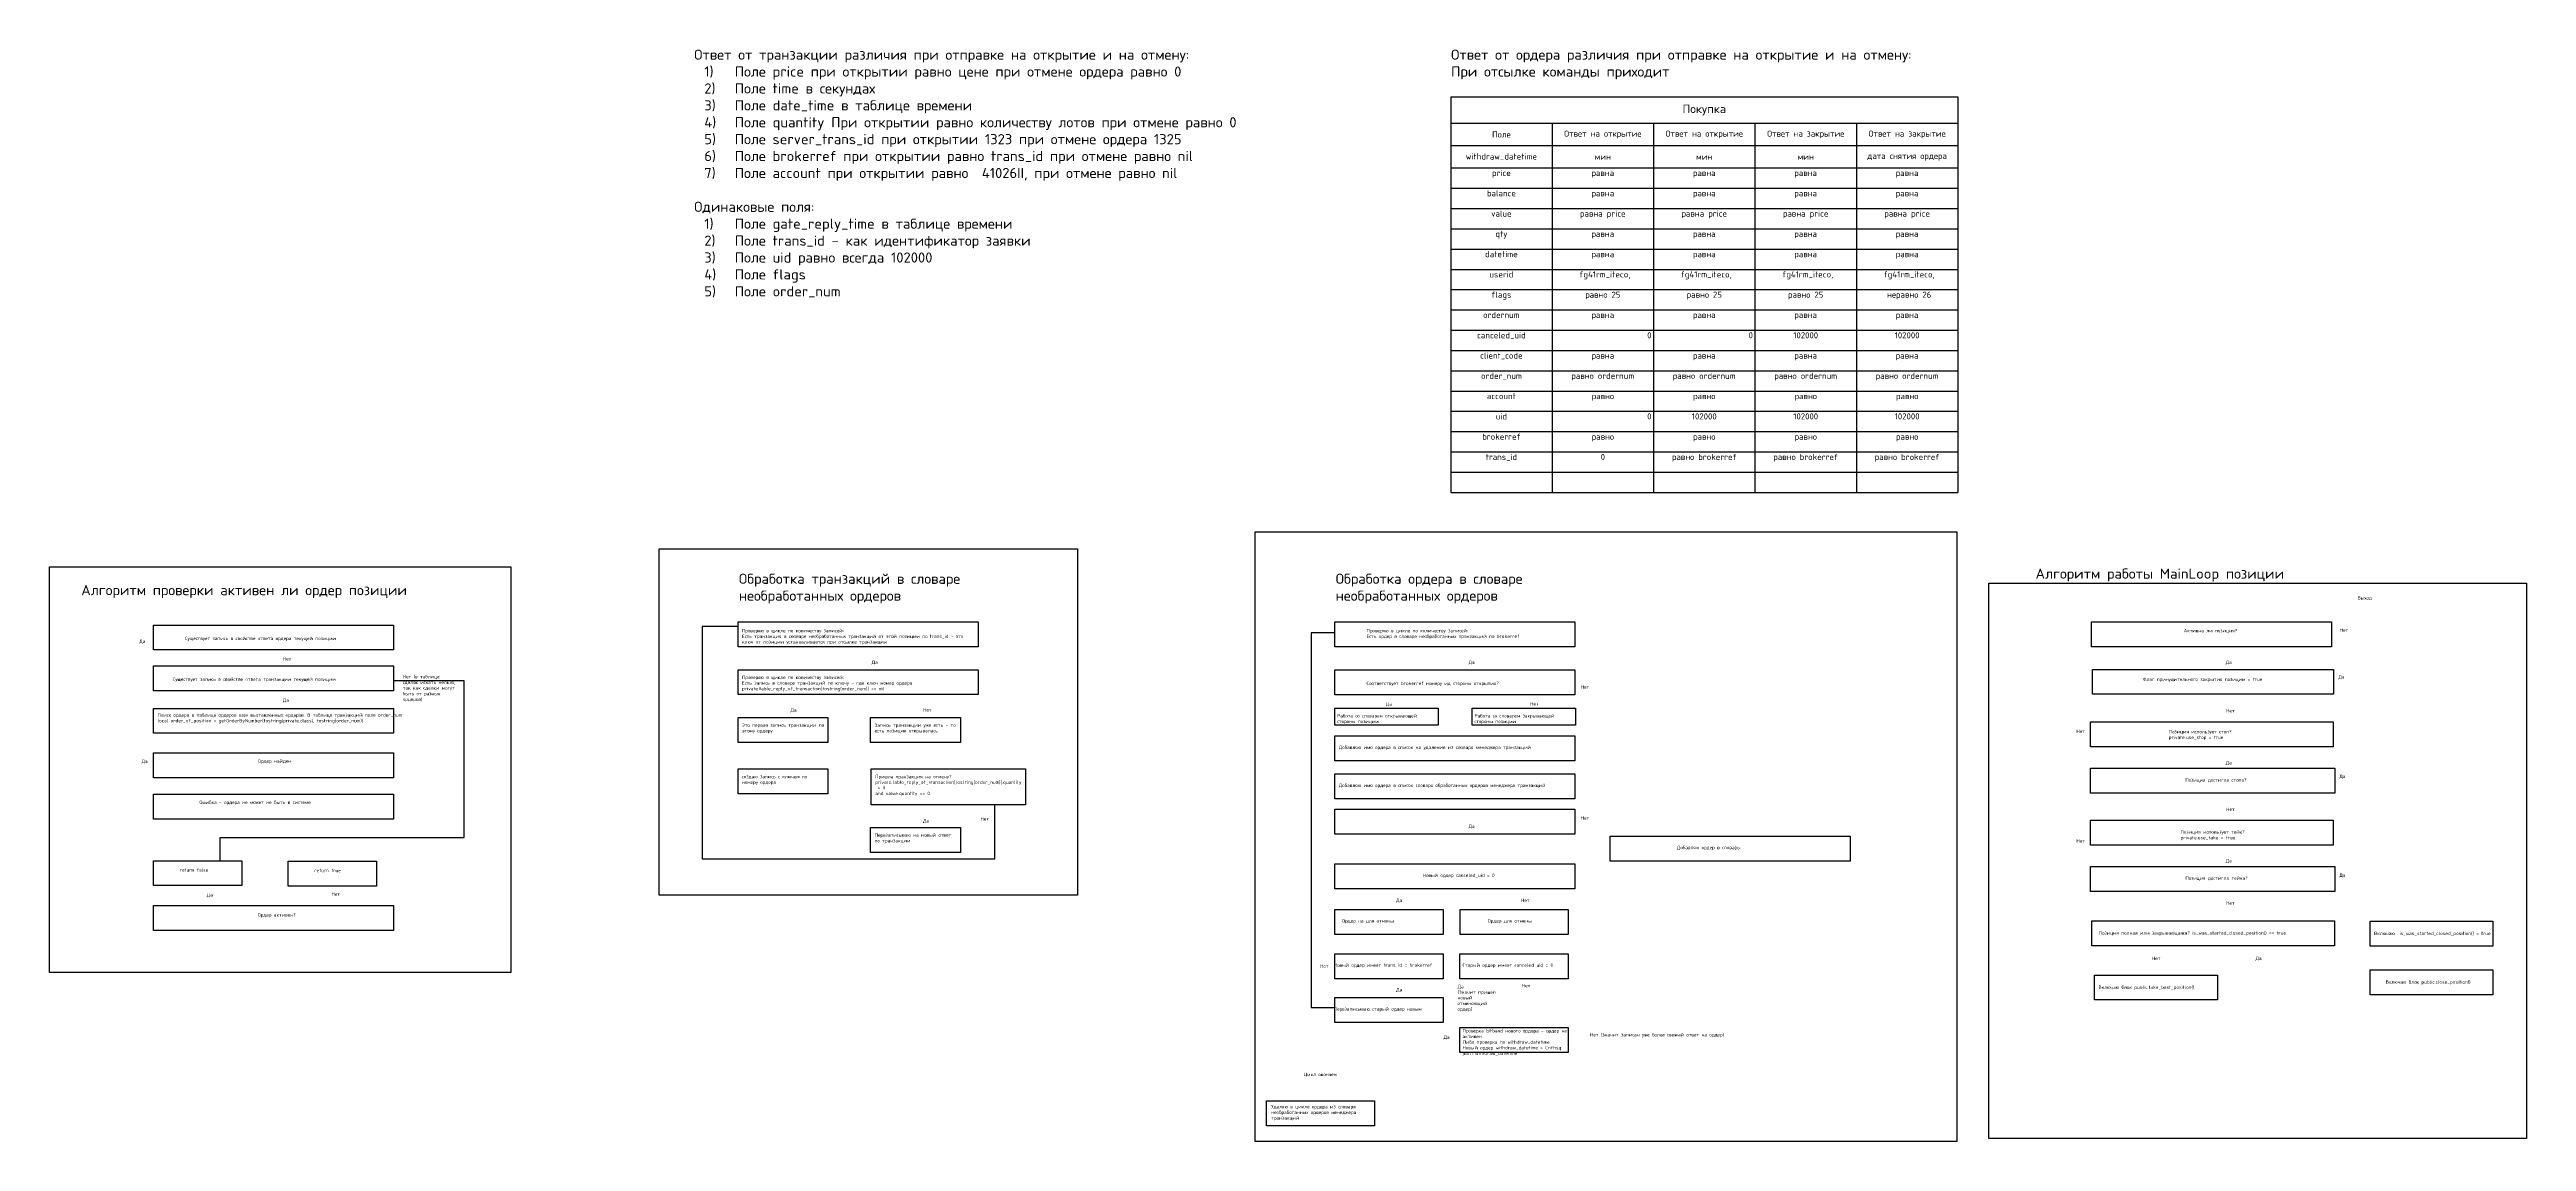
# Model space of a CAD drawing. Header units: metres. Extents: x 5387 to 32417, y 4252 to 8204.
# Drawn here: x 18974 to 26300, y 4868 to 8098 of the extents above; entities that cross this region are included whole.
import ezdxf

# ---------------------------------------------------------------- set-up
doc = ezdxf.new("R2010")
doc.units = ezdxf.units.M
doc.styles.get("Standard").update_dxf_attribs({"font": 'simplex.shx'})

# ---------------------------------------------------------------- blocks, each defined once
blk = doc.blocks.new('*T58')
at = {"color": 0, "linetype": 'ByBlock', "lineweight": -2, "transparency": 16777216}
for p, q in [((0, 0), (1500, 0)), ((0, 0), (0, -1170.7)), ((1500, 0), (1500, -1170.7)), ((0, -78.7), (1500, -78.7)), ((0, -144.7), (1500, -144.7)), ((300, -78.7), (300, -1170.7)), ((600, -78.7), (600, -1170.7)), ((900, -78.7), (900, -1170.7)), ((1200, -78.7), (1200, -1170.7)), ((0, -210.7), (1500, -210.7)), ((0, -270.7), (1500, -270.7)), ((0, -330.7), (1500, -330.7)), ((0, -390.7), (1500, -390.7)), ((0, -450.7), (1500, -450.7)), ((0, -510.7), (1500, -510.7)), ((0, -570.7), (1500, -570.7)), ((0, -630.7), (1500, -630.7)), ((0, -690.7), (1500, -690.7)), ((0, -750.7), (1500, -750.7)), ((0, -810.7), (1500, -810.7)), ((0, -870.7), (1500, -870.7)), ((0, -930.7), (1500, -930.7)), ((0, -990.7), (1500, -990.7)), ((0, -1050.7), (1500, -1050.7)), ((0, -1110.7), (1500, -1110.7)), ((0, -1170.7), (1500, -1170.7))]:
    blk.add_line(p, q, dxfattribs=at)
at = {"color": 0, "transparency": 16777216}
for s, insert, char_height, width, attachment_point in [('Покупка', (750, -39.3), 25, 1488, 5), ('Поле', (150, -111.7), 18, 288, 5), ('Ответ на открытие', (450, -111.7), 18, 288, 5), ('Ответ на открытие', (750, -111.7), 18, 288, 5), ('Ответ на закрытие', (1050, -111.7), 18, 288, 5), ('Ответ на закрытие', (1350, -111.7), 18, 288, 5), ('withdraw_datetime', (150, -177.7), 18, 288, 5), ('price', (150, -216.7), 18, 288, 2), ('мин', (450, -177.7), 18, 288, 5), ('мин', (750, -177.7), 18, 288, 5), ('мин', (1050, -177.7), 18, 288, 5), ('дата снятия ордера', (1350, -177.7), 18, 288, 5), ('balance', (150, -276.7), 18, 288, 2), ('равна', (450, -216.7), 18, 288, 2), ('равна', (450, -276.7), 18, 288, 2), ('равна', (750, -216.7), 18, 288, 2), ('равна', (750, -276.7), 18, 288, 2), ('равна', (1050, -216.7), 18, 288, 2), ('равна', (1050, -276.7), 18, 288, 2), ('равна', (1350, -216.7), 18, 288, 2), ('равна', (1350, -276.7), 18, 288, 2), ('value^J', (150, -336.7), 18, 288, 2), ('равна price', (450, -336.7), 18, 288, 2), ('равна price', (750, -336.7), 18, 288, 2), ('равна price', (1050, -336.7), 18, 288, 2), ('равна price', (1350, -336.7), 18, 288, 2), ('qty', (150, -396.7), 18, 288, 2), ('равна', (450, -396.7), 18, 288, 2), ('равна', (750, -396.7), 18, 288, 2), ('равна', (1050, -396.7), 18, 288, 2), ('равна', (1350, -396.7), 18, 288, 2), ('datetime', (150, -456.7), 18, 288, 2), ('равна', (450, -456.7), 18, 288, 2), ('равна', (750, -456.7), 18, 288, 2), ('равна', (1050, -456.7), 18, 288, 2), ('равна', (1350, -456.7), 18, 288, 2), ('userid', (150, -516.7), 18, 288, 2), ('flags^J', (150, -576.7), 18, 288, 2), (' fg41rm_iteco,^J', (450, -516.7), 18, 288, 2), ('равно 25', (450, -576.7), 18, 288, 2), (' fg41rm_iteco,^J', (750, -516.7), 18, 288, 2), ('равно 25', (750, -576.7), 18, 288, 2), (' fg41rm_iteco,^J', (1050, -516.7), 18, 288, 2), ('равно 25', (1050, -576.7), 18, 288, 2), (' fg41rm_iteco,^J', (1350, -516.7), 18, 288, 2), (' неравно 26', (1350, -576.7), 18, 288, 2), ('ordernum^J', (150, -636.7), 18, 288, 2), ('равна', (450, -636.7), 18, 288, 2), ('равна', (750, -636.7), 18, 288, 2), ('равна', (1050, -636.7), 18, 288, 2), ('равна', (1350, -636.7), 18, 288, 2), ('canceled_uid', (150, -696.7), 18, 288, 2), ('0', (594, -696.7), 18, 288, 3), ('0', (894, -696.7), 18, 288, 3), ('102000^J', (1050, -696.7), 18, 288, 2), ('102000^J', (1350, -696.7), 18, 288, 2), ('client_code^J', (150, -756.7), 18, 288, 2), ('равна', (450, -756.7), 18, 288, 2), ('равна', (750, -756.7), 18, 288, 2), ('равна', (1050, -756.7), 18, 288, 2), ('равна', (1350, -756.7), 18, 288, 2), ('order_num', (150, -816.7), 18, 288, 2), ('account^J', (150, -876.7), 18, 288, 2), ('равно ordernum', (450, -816.7), 18, 288, 2), ('равно ordernum', (750, -816.7), 18, 288, 2), ('равно ordernum', (1050, -816.7), 18, 288, 2), ('равно ordernum', (1350, -816.7), 18, 288, 2), ('uid', (150, -936.7), 18, 288, 2), ('равно', (450, -876.7), 18, 288, 2), ('0', (594, -936.7), 18, 288, 3), ('102000^J', (750, -936.7), 18, 288, 2), ('равно', (750, -876.7), 18, 288, 2), ('102000^J', (1050, -936.7), 18, 288, 2), ('равно', (1050, -876.7), 18, 288, 2), ('102000^J', (1350, -936.7), 18, 288, 2), ('равно', (1350, -876.7), 18, 288, 2), ('brokerref', (150, -996.7), 18, 288, 2), ('равно', (450, -996.7), 18, 288, 2), ('равно', (750, -996.7), 18, 288, 2), ('равно', (1050, -996.7), 18, 288, 2), ('равно', (1350, -996.7), 18, 288, 2), ('trans_id', (150, -1056.7), 18, 288, 2), ('0', (450, -1056.7), 18, 288, 2), ('равно brokerref', (750, -1056.7), 18, 288, 2), ('равно brokerref', (1050, -1056.7), 18, 288, 2), ('равно brokerref', (1350, -1056.7), 18, 288, 2)]:
    blk.add_mtext(s, dxfattribs=dict(at, insert=insert, char_height=char_height, width=width, attachment_point=attachment_point))

msp = doc.modelspace()

# ---------------------------------------------------------------- linework, layer by layer
for points in [[(22539.9, 6672), (24615.2, 6672), (24615.2, 4868.3), (22539.9, 4868.3)], [(20777.2, 6621), (22014.5, 6621), (22014.5, 5597.1), (20777.2, 5597.1)], [(18974.3, 6568), (20338.5, 6568), (20338.5, 5368.4), (18974.3, 5368.4)], [(24710.5, 6519.5), (26300.2, 6519.5), (26300.2, 4877.4), (24710.5, 4877.4)], [(19281.6, 6395.9), (19991.4, 6395.9), (19991.4, 6322.2), (19281.6, 6322.2)], [(21010.7, 6405.1), (21720.4, 6405.1), (21720.4, 6331.4), (21010.7, 6331.4)], [(22775.8, 6405.1), (23485.5, 6405.1), (23485.5, 6331.4), (22775.8, 6331.4)], [(25014, 6405.1), (25723.7, 6405.1), (25723.7, 6331.4), (25014, 6331.4)], [(19281.6, 6275.4), (19991.4, 6275.4), (19991.4, 6201.7), (19281.6, 6201.7)], [(21010.7, 6263.8), (21720.4, 6263.8), (21720.4, 6190.2), (21010.7, 6190.2)], [(22775.8, 6263.1), (23485.5, 6263.1), (23485.5, 6189.4), (22775.8, 6189.4)], [(25016.5, 6264.6), (25729.4, 6264.6), (25729.4, 6191), (25016.5, 6191)], [(19281.6, 6149.5), (19991.4, 6149.5), (19991.4, 6075.8), (19281.6, 6075.8)], [(21010.7, 6122.3), (21276.7, 6122.3), (21276.7, 6048.6), (21010.7, 6048.6)], [(21402.8, 6122.3), (21668.8, 6122.3), (21668.8, 6048.6), (21402.8, 6048.6)], [(22775.8, 6149.7), (23081.3, 6149.7), (23081.3, 6099.8), (22775.8, 6099.8)], [(23182, 6149.7), (23487.6, 6149.7), (23487.6, 6099.8), (23182, 6099.8)], [(25011.2, 6109.7), (25728.6, 6109.7), (25728.6, 6036), (25011.2, 6036)], [(19281.6, 6017.8), (19991.4, 6017.8), (19991.4, 5944.1), (19281.6, 5944.1)], [(22775.8, 6068), (23485.5, 6068), (23485.5, 5994.3), (22775.8, 5994.3)], [(21010.7, 5970.2), (21276.7, 5970.2), (21276.7, 5896.5), (21010.7, 5896.5)], [(21404.6, 5970.2), (21861.3, 5970.2), (21861.3, 5864.3), (21404.6, 5864.3)], [(22775.8, 5955.4), (23485.5, 5955.4), (23485.5, 5881.8), (22775.8, 5881.8)], [(25010.5, 5972.2), (25733.4, 5972.2), (25733.4, 5898.5), (25010.5, 5898.5)], [(21402.8, 5797.2), (21668.8, 5797.2), (21668.8, 5723.5), (21402.8, 5723.5)], [(22775.8, 5851.1), (23485.5, 5851.1), (23485.5, 5777.4), (22775.8, 5777.4)], [(25011.2, 5818.5), (25728.6, 5818.5), (25728.6, 5744.8), (25011.2, 5744.8)], [(23589.9, 5771.6), (24299.7, 5771.6), (24299.7, 5697.9), (23589.9, 5697.9)], [(22775.8, 5689.5), (23485.5, 5689.5), (23485.5, 5615.8), (22775.8, 5615.8)], [(25010.5, 5681.9), (25733.4, 5681.9), (25733.4, 5608.2), (25010.5, 5608.2)], [(19281.6, 5566), (19991.4, 5566), (19991.4, 5492.3), (19281.6, 5492.3)], [(22775.8, 5554.6), (23095.7, 5554.6), (23095.7, 5480.9), (22775.8, 5480.9)], [(23146.4, 5554.6), (23466.3, 5554.6), (23466.3, 5480.9), (23146.4, 5480.9)], [(25014.7, 5520.9), (25732, 5520.9), (25732, 5447.2), (25014.7, 5447.2)], [(25837.5, 5519.6), (26201.1, 5519.6), (26201.1, 5445.9), (25837.5, 5445.9)], [(22775.8, 5423.6), (23095.7, 5423.6), (23095.7, 5349.9), (22775.8, 5349.9)], [(23145.6, 5423.6), (23465.4, 5423.6), (23465.4, 5349.9), (23145.6, 5349.9)], [(25022.6, 5360.6), (25386.2, 5360.6), (25386.2, 5286.9), (25022.6, 5286.9)], [(25837.5, 5376), (26201.1, 5376), (26201.1, 5302.3), (25837.5, 5302.3)], [(22775.8, 5294), (23095.7, 5294), (23095.7, 5220.3), (22775.8, 5220.3)], [(23145.6, 5205.3), (23465.4, 5205.3), (23465.4, 5131.6), (23145.6, 5131.6)], [(22573.4, 4988.3), (22893.2, 4988.3), (22893.2, 4914.6), (22573.4, 4914.6)]]:
    msp.add_lwpolyline(points, close=True)
at = {"flags": 128}
for points in [[(25824.1, 6455.4, 0, 10, 0), (25824.1, 6435, 0, 0, 0), (25824.1, 6371.5, 0, 0, 0), (25716, 6371.5, 0, 0, 0)], [(21007.8, 6376.1, 0, 10, 0), (20984.2, 6376.1, 0, 0, 0), (20923.1, 6376.1, 0, 0, 0), (20923.1, 5766.2, 0, 0, 0), (21403.7, 5766.2, 0, 0, 0)], [(23486.4, 6400.4, 0, 10, 0), (23514.1, 6400.4, 0, 0, 0), (24399, 6400.4, 0, 0, 0), (24399, 5172.4, 0, 0, 0), (23465.5, 5172.4, 0, 0, 0)], [(25013.4, 6382.1, 0, 10, 0), (24986.8, 6382.1, 0, 0, 0), (24814.9, 6382.1, 0, 0, 0), (24814.9, 5179.8, 0, 0, 0), (26022.8, 5179.8, 0, 0, 0), (26022.8, 5303.7, 0, 0, 0)], [(19280.8, 5531.3, 0, 10, 0), (19249.1, 5531.3, 0, 0, 0), (19164.8, 5531.3, 0, 0, 0), (19164.8, 6353.8, 0, 0, 0), (19286.4, 6353.8, 0, 0, 0)], [(19642.5, 6281.1, 0, 10, 0), (19642.5, 6301.1, 0, 0, 0), (19642.5, 6321.9, 0, 0, 0)], [(21008.6, 6364.4, 0, 10, 0), (20986.9, 6364.4, 0, 0, 0), (20955.8, 6364.4, 0, 0, 0), (20955.8, 5926.7, 0, 0, 0), (21010.2, 5926.7, 0, 0, 0)], [(21384, 6271.2, 0, 10, 0), (21384, 6291.2, 0, 0, 0), (21384, 6328.4, 0, 0, 0)], [(22774.1, 6354.6, 0, 10, 0), (22757.4, 6354.6, 0, 0, 0), (22725, 6354.6, 0, 0, 0), (22725, 5375.4, 0, 0, 0), (22774.6, 5375.4, 0, 0, 0)], [(23149.1, 6271.2, 0, 10, 0), (23149.1, 6291.2, 0, 0, 0), (23149.1, 6328.4, 0, 0, 0)], [(23485.1, 6368.3, 0, 10, 0), (23514.1, 6368.3, 0, 0, 0), (24331.1, 6368.3, 0, 0, 0), (24331.1, 5739, 0, 0, 0), (24299.1, 5739, 0, 0, 0)], [(23486.5, 6352.5, 0, 10, 0), (23514.5, 6352.5, 0, 0, 0), (23549.5, 6352.5, 0, 0, 0), (23549.5, 6222.4, 0, 0, 0), (23487.7, 6222.4, 0, 0, 0)], [(25012.5, 6367.1, 0, 10, 0), (24989.1, 6367.1, 0, 0, 0), (24851.5, 6367.1, 0, 0, 0), (24851.5, 5241.6, 0, 0, 0), (25536.3, 5241.6, 0, 0, 0), (25536.3, 5444.9, 0, 0, 0)], [(25014.8, 6353, 0, 10, 0), (24988.8, 6353, 0, 0, 0), (24877.4, 6353, 0, 0, 0), (24877.4, 5317.3, 0, 0, 0), (25023.3, 5317.3, 0, 0, 0)], [(25388.9, 6271.2, 0, 10, 0), (25388.9, 6291.2, 0, 0, 0), (25388.9, 6328.4, 0, 0, 0)], [(25801, 6224.7, 0, 10, 0), (25779.8, 6224.7, 0, 0, 0), (25729.1, 6224.7, 0, 0, 0)], [(26048.7, 5521.7, 0, 10, 0), (26048.7, 5549.4, 0, 0, 0), (26048.7, 6223.9, 0, 0, 0), (25731.5, 6223.9, 0, 0, 0)], [(19642.5, 6158.6, 0, 10, 0), (19642.5, 6178.7, 0, 0, 0), (19642.5, 6199.4, 0, 0, 0)], [(21143.8, 6129.9, 0, 10, 0), (21143.8, 6150, 0, 0, 0), (21143.8, 6187.2, 0, 0, 0)], [(21536, 6129.9, 0, 10, 0), (21536, 6150, 0, 0, 0), (21536, 6187.2, 0, 0, 0)], [(22904.9, 6148.2, 0, 10, 0), (22904.9, 6168.2, 0, 0, 0), (22904.9, 6189, 0, 0, 0)], [(23331.7, 6148.2, 0, 10, 0), (23331.7, 6168.2, 0, 0, 0), (23331.7, 6189, 0, 0, 0)], [(25390.2, 6111.9, 0, 10, 0), (25390.2, 6131.9, 0, 0, 0), (25390.2, 6187, 0, 0, 0)], [(22901.5, 6056.7, 0, 10, 0), (22901.5, 6076.8, 0, 0, 0), (22901.5, 6097.6, 0, 0, 0)], [(23328.4, 6062.6, 0, 10, 0), (23328.4, 6082.7, 0, 0, 0), (23328.4, 6103.5, 0, 0, 0)], [(19642.5, 6026.9, 0, 10, 0), (19642.5, 6046.9, 0, 0, 0), (19642.5, 6067.7, 0, 0, 0)], [(21143.8, 5977.5, 0, 10, 0), (21143.8, 5997.6, 0, 0, 0), (21143.8, 6034.8, 0, 0, 0)], [(21537.8, 5977.5, 0, 10, 0), (21537.8, 5997.6, 0, 0, 0), (21537.8, 6034.8, 0, 0, 0)], [(25009.4, 5801.8, 0, 10, 0), (24987.2, 5801.8, 0, 0, 0), (24956.6, 5801.8, 0, 0, 0), (24956.6, 6068.5, 0, 0, 0), (25011.8, 6068.5, 0, 0, 0)], [(25388.9, 5974.3, 0, 10, 0), (25388.9, 5994.3, 0, 0, 0), (25388.9, 6031.5, 0, 0, 0)], [(19281, 5550.3, 0, 10, 0), (19248.2, 5550.3, 0, 0, 0), (19227.9, 5550.3, 0, 0, 0), (19227.9, 5977.7, 0, 0, 0), (19284.4, 5977.7, 0, 0, 0)], [(19642.5, 5901.5, 0, 10, 0), (19642.5, 5921.5, 0, 0, 0), (19642.5, 5942.3, 0, 0, 0)], [(23149.1, 5953, 0, 10, 0), (23149.1, 5973.1, 0, 0, 0), (23149.1, 5993.8, 0, 0, 0)], [(25801, 5934.8, 0, 10, 0), (25779.8, 5934.8, 0, 0, 0), (25727.9, 5934.8, 0, 0, 0)], [(25999.3, 5519.9, 0, 10, 0), (25999.3, 5553, 0, 0, 0), (25999.3, 5935.1, 0, 0, 0), (25734.1, 5935.1, 0, 0, 0)], [(21536, 5802.4, 0, 10, 0), (21536, 5822.4, 0, 0, 0), (21536, 5859.6, 0, 0, 0)], [(23149.1, 5843.7, 0, 10, 0), (23149.1, 5863.8, 0, 0, 0), (23149.1, 5884.5, 0, 0, 0)], [(25390.2, 5820.4, 0, 10, 0), (25390.2, 5840.4, 0, 0, 0), (25390.2, 5895.5, 0, 0, 0)], [(19417.6, 5698.3, 0, 10, 0), (19417.6, 5720, 0, 0, 0), (19417.6, 5818.8, 0, 0, 0)], [(23149.1, 5699.3, 0, 10, 0), (23149.1, 5719.3, 0, 0, 0), (23149.1, 5822.9, 0, 0, 0)], [(23855.8, 5775.6, 0, 10, 0), (23855.8, 5793.6, 0, 0, 0), (23855.8, 5806.9, 0, 0, 0), (23485.2, 5806.9, 0, 0, 0)], [(25013.1, 5480.4, 0, 10, 0), (24991.5, 5480.4, 0, 0, 0), (24958.4, 5480.4, 0, 0, 0), (24958.4, 5768.6, 0, 0, 0), (25013.1, 5768.6, 0, 0, 0)], [(25388.9, 5684, 0, 10, 0), (25388.9, 5704, 0, 0, 0), (25388.9, 5741.2, 0, 0, 0)], [(25801, 5642.8, 0, 10, 0), (25779.8, 5642.8, 0, 0, 0), (25727.9, 5642.8, 0, 0, 0)], [(25930.7, 5519.8, 0, 10, 0), (25930.7, 5543.7, 0, 0, 0), (25930.7, 5638.9, 0, 0, 0), (25734.3, 5638.9, 0, 0, 0)], [(19421.6, 5616.6, 0, 10, 0), (19421.6, 5596.6, 0, 0, 0), (19421.6, 5575.8, 0, 0, 0)], [(19777.9, 5614.7, 0, 10, 0), (19777.9, 5594.6, 0, 0, 0), (19777.9, 5573.9, 0, 0, 0)], [(22935.1, 5567.3, 0, 10, 0), (22935.1, 5587.3, 0, 0, 0), (22935.1, 5608.1, 0, 0, 0)], [(23304.3, 5567.3, 0, 10, 0), (23304.3, 5587.3, 0, 0, 0), (23304.3, 5608.1, 0, 0, 0)], [(25390.2, 5529.9, 0, 10, 0), (25390.2, 5550, 0, 0, 0), (25390.2, 5605, 0, 0, 0)], [(22935.1, 5428.9, 0, 10, 0), (22935.1, 5449, 0, 0, 0), (22935.1, 5477.4, 0, 0, 0)], [(23305.5, 5428.9, 0, 10, 0), (23305.5, 5449, 0, 0, 0), (23305.5, 5477.4, 0, 0, 0)], [(25170.5, 5366.2, 0, 10, 0), (25170.5, 5386.3, 0, 0, 0), (25170.5, 5441.3, 0, 0, 0)], [(26007.2, 5376, 0, 10, 0), (26007.2, 5394.6, 0, 0, 0), (26007.2, 5448.9, 0, 0, 0)], [(22935.1, 5302.7, 0, 10, 0), (22935.1, 5322.7, 0, 0, 0), (22935.1, 5343.5, 0, 0, 0)], [(23095.7, 5255.2, 0, 10, 0), (23121.9, 5255.2, 0, 0, 0), (23192.4, 5255.2, 0, 0, 0), (23192.4, 5348.7, 0, 0, 0)], [(23308.3, 5214.3, 0, 10, 0), (23308.3, 5234.4, 0, 0, 0), (23308.3, 5346.4, 0, 0, 0)], [(22938, 5220.5, 0, 10, 0), (22938, 5195.1, 0, 0, 0), (22938, 5164.9, 0, 0, 0), (23143.8, 5164.9, 0, 0, 0)], [(22724.7, 4988.3, 0, 10, 0), (22724.7, 5014.7, 0, 0, 0), (22724.7, 5047, 0, 0, 0)]]:
    msp.add_lwpolyline(points, format="xyseb", dxfattribs=at)
for points in [[(21009.8, 6391.4), (20984.3, 6391.4), (20905, 6391.4), (20905, 5704.5), (21770.3, 5704.5), (21770.3, 5865.7)], [(22775.2, 6372.6), (22756.7, 6372.6), (22705.5, 6372.6), (22705.5, 5264.7), (22776.6, 5264.7)], [(19478.9, 5697.8), (19478.9, 5723.8), (19478.9, 5767.6), (20201.1, 5767.6), (20201.1, 6231.1), (19994.3, 6231.1)]]:
    msp.add_lwpolyline(points, dxfattribs=at)
at = {"color": 1}
msp.add_lwpolyline([(19281.6, 5895.9), (19991.4, 5895.9), (19991.4, 5822.2), (19281.6, 5822.2)], close=True, dxfattribs=at)
at = {"color": 3}
for points in [[(19281.6, 5698.8), (19543, 5698.8), (19543, 5625.2), (19281.6, 5625.2)], [(19680.1, 5697.3), (19941.5, 5697.3), (19941.5, 5623.6), (19680.1, 5623.6)]]:
    msp.add_lwpolyline(points, close=True, dxfattribs=at)

# ---------------------------------------------------------------- block references
msp.add_blockref('*T58', (23118.4, 7958.8))

# ---------------------------------------------------------------- texts
at = {"color": 1, "attachment_point": 1}
for s, width, gutter_width, heights, insert, char_height in [('Ответ от транзакции различия при отправке на открытие и на отмену:\\P\\pxi-3,l4,t4;1)^IПоле price при открытии равно цене при отмене ордера равно 0\\P2)^IПоле time в секундах\\P3)^IПоле date_time в таблице времени\\P4)^IПоле quantity При открытии равно количеству лотов при отмене равно 0\\P5)^IПоле server_trans_id при открытии 1323 при отмене ордера 1325\\P6)^IПоле brokerref при открытии равно trans_id при отмене равно nil\\P7)^IПоле account при открытии равно  41026II, при отмене равно nil\\P\\pi0,l0,tz;\\PОдинаковые поля:\\P\\pi-3,l4,t4;1)^IПоле gate_reply_time в таблице времени\\P2)^IПоле trans_id - как идентификатор заявки\\P3)^IПоле uid равно всегда 102000\\P4)^IПоле flags\\P5)^IПоле order_num', 2063.055, 1, [1219.8], (20880.9, 8098.2), 30), ('Ответ от ордера различия при отправке на открытие и на отмену:\\PПри отсылке команды приходит', 2063.055, 1, [1219.8], (23119.5, 8098.2), 30), ('Обработка транзакций в словаре необработанных ордеров', 909.448, 1, [93.9], (21013.2, 6547.8), 30), ('Обработка ордера в словаре необработанных ордеров', 909.448, 1, [93.9], (22778.3, 6547.8), 30), ('Алгоритм работы MainLoop позиции', 997.457, 1, [0], (24848.1, 6563.1), 30), ('Алгоритм проверки активен ли ордер позиции', 1325.783, 0, [93.9], (19068.1, 6514.2), 30), ('Ошибка - ордера не может не быть в системе', 438.98, 1, [0], (19417.8, 5876.7), 10)]:
    msp.add_mtext_dynamic_manual_height_columns(s, width=width, gutter_width=gutter_width, heights=heights, dxfattribs=dict(at, insert=insert, char_height=char_height))
at = {"char_height": 10, "attachment_point": 1}
for s, width, heights, insert in [('Выход', 76.001, [0], (25800.8, 6481.1)), ('Проверяю в цикле по количеству записей: \\PЕсть транзакция в словаре необработанных транзакций от этой позиции по trans_id - это ключ от позиции устанавливается при отсылке транзакции', 687.484, [0], (21022.5, 6384.5)), ('Проверяю в цикле по количеству записей: \\PЕсть ордер в словаре необработанных транзакций по brokerref', 562.556, [0], (22869.5, 6384.5)), ('Активна ли позиция?', 562.556, [0], (25286.7, 6384.5)), ('Нет', 158.04, [0], (25747.6, 6385.8)), ('Да', 158.04, [0], (19239.9, 6352.4)), ('Существует запись в свойстве ответа ордера текущей позиции', 562.556, [0], (19375.4, 6361.3)), ('Нет', 158.04, [0], (19664.5, 6300.8)), ('Существует запись в свойстве ответа транзакции текущей позиции', 607.316, [0], (19338.7, 6240.8)), ('Нет (в таблице сделок искать нельзя, так как сделки могут быть от разных ордеров)', 158.04, [0], (20019.2, 6248.3)), ('Проверяю в цикле по количеству записей: \\PЕсть запись в словаре транзакций по ключу - где ключ номер ордера\\Pprivate.table_reply_of_transaction[tostring(order_num)] == nil', 687.484, [0], (21022.5, 6246.4)), ('Да', 158.04, [0], (21406, 6290.8)), ('Соответствует brokerref номеру ид стороны открытия?', 562.556, [0], (22869.5, 6228.5)), ('Да', 158.04, [0], (23171.1, 6290.8)), ('Флаг принудительного закрытия позиции = true', 417.57, [0], (25165.2, 6240.5)), ('Да', 158.04, [0], (25410.9, 6290.8)), ('Да', 158.04, [0], (25744, 6247.7)), ('Да', 158.04, [0], (19664.5, 6178.3)), ('Да', 158.04, [0], (22926.9, 6167.8)), ('Нет', 158.04, [0], (23353.7, 6167.8)), ('Нет', 158.04, [0], (23502.8, 6217.4)), ('Поиск ордера в таблице ордеров всех выставленных ордеров. В таблице транзакций поле order_num\\P\\pxt53;local order_of_position = getOrderByNumber(tostring(private.class), tostring(order_num))', 702.939, [0], (19293.9, 6134.8)), ('Это первая запись транзакции по этому ордеру', 248.117, [0], (21022.5, 6104.9)), ('Да', 158.04, [0], (21165.8, 6149.6)), ('Запись транзакции уже есть - то есть позиция открывалась', 248.117, [0], (21414.6, 6104.9)), ('Нет', 158.04, [0], (21558, 6149.6)), ('Работа со словарем открывающей стороны позиции', 273.995, [0], (22782.5, 6132.4)), ('Работа со словарем закрывающей стороны позиции', 273.995, [0], (23188.8, 6132.4)), ('Нет', 158.04, [0], (24969, 6086.8)), ('Позиция использует стоп?\\Pprivate.use_stop = true', 303.327, [0], (25242.2, 6085.6)), ('Нет', 158.04, [0], (25412.2, 6147.5)), ('Добавляю имя ордера в список на удаление из словаря менеджера транзакций ', 690.107, [0], (22787.6, 6039.3)), ('Да', 158.04, [0], (19246.4, 5998.1)), ('Ордер найден', 130.861, [0], (19590.9, 5998.5)), ('создаю запись с ключем по номеру ордера', 248.117, [0], (21022.5, 5952.8)), ('Пришла транзакция на отмену?\\Pprivate.table_reply_of_transaction[tostring(order_num)].quantity  > 0\\Pand value.quantity == 0 ', 248.117, [0], (21416.4, 5952.8)), ('Позиция достигла стопа?', 335.168, [0], (25291.3, 5942.6)), ('Да', 158.04, [0], (25410.9, 5993.9)), ('Да', 158.04, [0], (25746.8, 5953.1)), ('Добавляю имя ордера в список словаря обработанных ордеров менеджера транзакций ', 712.049, [0], (22787.6, 5926.8)), ('Да', 158.04, [0], (21558, 5822)), ('Нет', 158.04, [0], (21728, 5827.6)), ('Да', 158.04, [0], (23171.1, 5806)), ('Нет', 158.04, [0], (23502.8, 5830.1)), ('Позиция использует тейк?\\Pprivate.use_take = true', 303.327, [0], (25277.2, 5788.9)), ('Нет', 158.04, [0], (25412.2, 5856)), ('Перезаписываю на новый ответ по транзакции', 248.117, [0], (21414.6, 5779.8)), ('Добавляю ордер в словарь: ', 297.644, [13.3], (23787.6, 5742.9)), ('Нет', 158.04, [0], (24969, 5762.4)), ('  Новый ордер {\\C0;canceled_uid = 0}', 301.05, [37.3], (23021.6, 5660.8)), ('Позиция достигла тейка?', 335.168, [0], (25291.3, 5652.3)), ('Да', 158.04, [0], (25410.9, 5703.6)), ('Да', 158.04, [0], (25746.8, 5661.1)), ('Да', 158.04, [0], (19439.5, 5602.8)), ('Нет', 158.04, [0], (19808.4, 5605.3)), ('Да', 158.04, [0], (22957.1, 5586.9)), ('Нет', 158.04, [0], (23326.3, 5586.9)), ('Нет', 158.04, [0], (25412.2, 5578.8)), ('Ордер активен?', 152.638, [0], (19590.3, 5543.6)), ('Ордер не для отмены', 292.379, [37.3], (22797.4, 5525.9)), ('Ордер для отмены', 159.313, [37.3], (23228.2, 5525.9)), ('Позиция полная или закрывающаяся? is_was_started_closed_position() == true', 696.573, [0], (25035.3, 5490.1)), ('Включаю  is_was_started_closed_position() = true', 335.168, [31.9], (25849.4, 5488.8)), ('Нет', 158.04, [0], (22732.4, 5391.9)), ('Новый ордер имеет trans_id = brokerref', 336.882, [37.3], (22772.5, 5394.9)), ('Старый ордер имеет {\\C0;canceled_uid = 0}', 336.882, [37.3], (23153.5, 5394.9)), ('Нет', 158.04, [0], (25192.5, 5415)), ('Да', 158.04, [0], (25498.7, 5415)), ('Да', 158.04, [0], (22957.1, 5322.4)), ('Да\\P(Значит пришел новый отменяющий ордер)', 118.214, [0], (23138.7, 5331.7)), ('Нет', 158.04, [0], (23329.1, 5334.6)), ('Включаю блок public.take_best_position()', 335.168, [0], (25034.5, 5329.7)), ('Включаю блок public.close_position()', 335.168, [0], (25883.8, 5345.1)), ('Перезаписываю старый ордер новым', 336.882, [37.3], (22772.5, 5265.3)), ('Да', 34.989, [0], (23097.1, 5181.9)), ('Проверка bitband нового ордера - ордер не активен\\PЛибо проверка по {\\C0;withdraw_datetime\\PНовый ордер withdraw_datetime > Cnfhsq jhlth withdraw_datetime}', 324.18, [106.3], (23153.5, 5200.7)), ('Нет (значит записан уже более свежий ответ на ордер)', 558.165, [0], (23530.5, 5188.9)), ('Цикл окончен', 120.299, [55.4], (22683.4, 5071.6)), ('Удаляю в цикле ордера из словаря необработанных ордеров менеджера транзакций', 325.342, [55.4], (22587.6, 4976.3))]:
    msp.add_mtext_dynamic_manual_height_columns(s, width=width, gutter_width=1, heights=heights, dxfattribs=dict(at, insert=insert))
at = {"color": 3, "char_height": 10, "attachment_point": 1}
for s, insert in [('return false', (19359.1, 5676.4)), ('return true', (19757.6, 5674.9))]:
    msp.add_mtext_dynamic_manual_height_columns(s, width=152.638, gutter_width=1, heights=[0], dxfattribs=dict(at, insert=insert))

doc.saveas('drawing.dxf')
